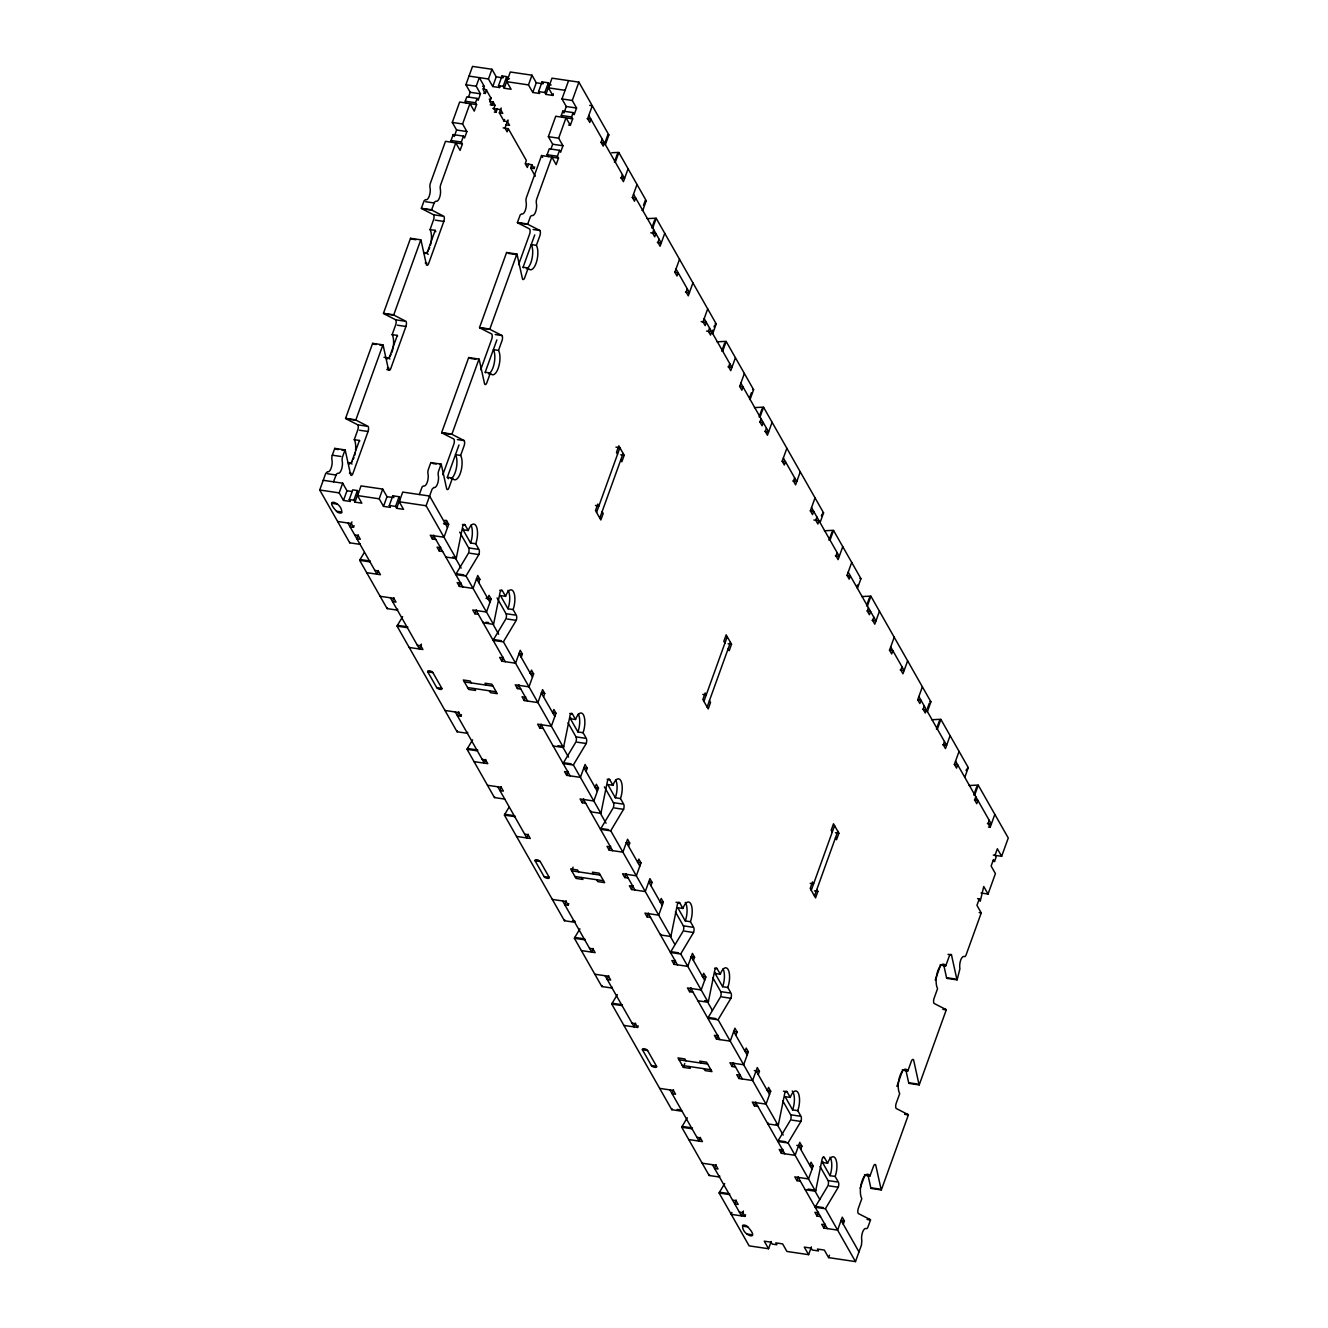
<?xml version="1.0" encoding="UTF-8"?>
<svg xmlns="http://www.w3.org/2000/svg" width="1328" height="1328" viewBox="0 0 1328 1328"><rect width="100%" height="100%" fill="white"/><g stroke="black" fill="none" stroke-linecap="round" stroke-linejoin="round"><path stroke-width="1.5" d="M445.81 557.03L456.102 558.557A3.801 1.511 -81.6 0 0 456.4 557.561L462.758 526.22A3.785 1.494 -81.6 0 1 464.999 524.875L468.22 530.536A13.23 5.262 -81.6 0 1 476.055 525.838A13.23 5.262 -81.6 0 1 475.739 543.766L478.96 549.427A3.785 1.494 -81.6 0 1 478.86 554.556L466.443 575.256A3.768 1.494 -81.6 0 0 466.078 576.103L493.485 624.359L483.193 622.832A3.801 1.511 -81.6 0 0 483.409 622.085M553.162 746.004L563.454 747.531A3.801 1.511 -81.6 0 0 563.736 746.519L570.11 715.178A3.785 1.494 -81.6 0 1 572.335 713.833L575.555 719.494A13.23 5.262 -81.6 0 1 583.407 714.796A13.23 5.262 -81.6 0 1 583.075 732.724L586.295 738.401A3.785 1.494 -81.6 0 1 586.212 743.514L573.796 764.214A3.768 1.494 -81.6 0 0 573.414 765.061L600.837 813.317L590.528 811.79A3.801 1.511 -81.6 0 0 590.827 810.794M697.881 1000.764L708.173 1002.275A3.801 1.511 -81.6 0 0 708.471 1001.279L714.829 969.938A3.785 1.494 -81.6 0 1 717.07 968.593L720.291 974.254A13.23 5.262 -81.6 0 1 728.126 969.556A13.23 5.262 -81.6 0 1 727.794 987.484L731.014 993.161A3.785 1.494 -81.6 0 1 730.931 998.274L718.514 1018.974A3.785 1.511 -81.6 0 0 718.133 1019.821L778.142 1125.447L767.85 1123.92A3.801 1.511 -81.6 0 0 768.148 1122.924M778.142 1125.447A3.801 1.511 -81.6 0 0 778.44 1124.451L784.798 1093.11A3.785 1.494 -81.6 0 1 787.039 1091.765L790.26 1097.426A13.23 5.262 -81.6 0 1 798.095 1092.728A13.23 5.262 -81.6 0 1 797.763 1110.656L800.983 1116.317A3.785 1.494 -81.6 0 1 800.9 1121.446L788.483 1142.146A3.785 1.494 -81.6 0 0 788.118 1142.993L815.525 1191.249L805.233 1189.722M815.525 1191.249A3.801 1.511 -81.6 0 0 815.807 1190.237L822.165 1158.896A3.785 1.494 -81.6 0 1 824.406 1157.551L827.626 1163.228A13.23 5.262 -81.6 0 1 835.461 1158.514A13.23 5.262 -81.6 0 1 835.146 1176.442L838.366 1182.119A3.785 1.494 -81.6 0 1 838.267 1187.232L825.867 1207.932A3.785 1.494 -81.6 0 0 825.485 1208.779L855.481 1261.6L828.606 1257.616L824.323 1250.063L817.45 1249.05L818.529 1250.943L812.238 1250.013L811.159 1248.121L804.303 1247.108L808.603 1254.661L786.923 1251.457L782.624 1243.888L775.768 1242.875L776.83 1244.768L772.215 1244.087L771.136 1242.195L764.281 1241.182L768.563 1248.735L749.125 1245.863L719.129 1193.042A3.801 1.511 -81.6 0 1 719.494 1192.195L724.673 1183.563M360.187 543.849A3.785 1.511 -81.6 0 1 360.037 544.347L349.745 542.82L319.733 489.999L325.692 473.482L327.518 471.689A7.553 3.005 -81.6 0 0 331.137 468.12A7.553 3.005 -81.6 0 0 331.917 459.505A3.785 1.494 -81.6 0 1 332.299 455.189L334.756 448.366L345.048 449.893A3.801 1.511 -81.6 0 1 345.313 450.574L350.658 474.876A3.785 1.494 -81.6 0 0 352.899 473.532L368.055 431.5A3.785 1.494 -81.6 0 0 368.155 426.388L356.236 420.279L347.654 419.017M366.445 426.122L357.863 424.86L345.944 418.752A3.785 1.494 -81.6 0 1 345.579 418.353L372.637 343.338L382.929 344.848A3.801 1.511 -81.6 0 1 383.194 345.529L388.54 369.848A3.785 1.494 -81.6 0 0 390.781 368.503L405.936 326.472A3.785 1.494 -81.6 0 0 406.036 321.343L394.117 315.234L385.535 313.972M404.326 321.094L395.744 319.816L383.825 313.723A3.785 1.494 -81.6 0 1 383.46 313.308L410.518 238.293L420.81 239.82A3.801 1.511 -81.6 0 1 421.076 240.501L426.421 264.803A3.785 1.494 -81.6 0 0 428.662 263.459L443.818 221.427A3.785 1.494 -81.6 0 0 443.917 216.298L431.998 210.206L423.416 208.928M442.207 216.049L433.625 214.771L421.706 208.679A3.785 1.494 -81.6 0 1 421.341 208.28L424.196 200.594L425.624 199.665A7.553 3.005 -81.6 0 0 428.878 197.009A7.553 3.005 -81.6 0 0 430.255 189.373L429.89 186.518A3.785 1.494 -81.6 0 1 430.405 183.164L445.494 141.316L462.41 143.922L460.086 150.396L455.786 142.843L440.697 184.692A3.785 1.494 -81.6 0 0 440.199 188.045L440.547 190.9A7.553 3.005 -81.6 0 1 439.17 198.536A7.553 3.005 -81.6 0 1 435.916 201.192L434.488 202.122L431.633 209.791A3.785 1.494 -81.6 0 0 431.998 210.206M453.18 134.593L454.259 136.469L456.583 130.011L452.3 122.442L459.671 102.024L476.586 104.63L474.245 111.104L469.963 103.534L462.592 123.969L466.892 131.538L464.551 137.996L463.472 136.103L453.18 134.593L451.055 140.519L452.118 142.411M468.452 97.127L470.195 92.279L465.896 84.726L472.519 66.4L491.958 69.272L496.24 76.841L492.754 86.536L499.61 87.548L500.191 85.938M466.294 103.103L465.215 101.227L466.792 96.861L477.084 98.388L478.163 100.281L480.487 93.807L476.204 86.254L479.308 77.622L484.322 86.436L483.143 89.673L485.301 93.458L483.575 93.209M333.527 481.832L336.382 474.146L337.81 473.216A7.553 3.005 -81.6 0 0 341.429 469.647A7.553 3.005 -81.6 0 0 342.209 461.015A3.785 1.494 -81.6 0 1 342.591 456.716L345.048 449.893M356.236 420.279A3.785 1.494 -81.6 0 1 355.871 419.88L382.929 344.848M394.117 315.234A3.785 1.494 -81.6 0 1 393.752 314.836L420.81 239.82M462.41 143.922L461.347 142.03L463.472 136.103M476.586 104.63L475.507 102.737L477.084 98.388M355.572 450.341A13.23 5.262 -81.6 0 0 354.261 439.684L357.763 429.973A3.785 1.494 -81.6 0 0 357.863 424.86M391.826 352.567A13.23 5.262 -81.6 0 0 392.158 334.639L395.644 324.945A3.785 1.494 -81.6 0 0 395.744 319.816M430.388 245.365A13.23 5.262 -81.6 0 0 430.04 229.611L433.526 219.9A3.785 1.494 -81.6 0 0 433.625 214.771M447.486 527.548L429.608 496.041L402.733 492.074L399.23 501.768L403.529 509.321L396.657 508.309L400.16 498.614L399.081 496.722L392.789 495.792L389.303 505.487L390.366 507.379L383.51 506.366L387.012 496.672L382.713 489.102L361.033 485.899L357.531 495.593L361.83 503.163L354.958 502.133L358.46 492.439L357.398 490.547L352.767 489.866L349.264 499.56L350.343 501.453L343.471 500.44L339.188 492.887L342.674 483.176L323.235 480.304M492.754 86.536L488.455 78.983L491.958 69.272M352.003 464.086A13.23 5.262 -81.6 0 1 351.256 463.074L359.423 440.448L354.261 439.684M389.884 359.058A13.23 5.262 -81.6 0 1 389.137 358.045L397.304 335.403L392.158 334.639M428.214 254.378A13.23 5.262 -81.6 0 1 427.018 253.001L435.186 230.358L430.04 229.611M485.301 93.458L486.629 89.756M343.471 500.44L346.973 490.746L342.674 483.176M491.094 97.641L489.766 101.326L491.908 105.111L490.198 104.862M499.61 87.548L498.531 85.656L502.034 75.962L506.665 76.642L507.744 78.535L504.242 88.246L511.097 89.258L506.798 81.689L510.301 71.994L531.98 75.198L536.28 82.768L532.777 92.462L539.649 93.475L538.57 91.582L542.073 81.888L548.364 82.817L549.427 84.71L545.924 94.404L552.797 95.417L553.378 93.807M491.908 105.111L493.086 101.874L489.65 101.36M493.086 101.874L495.045 105.344L493.883 108.581L496.025 112.349L494.315 112.1M354.958 502.133L353.895 500.258L357.398 490.547M504.242 88.246L503.163 86.353L506.665 76.642M496.025 112.349L497.369 108.664M351.937 521.904L350.077 526.801L353.497 527.316L354.078 525.689M505.653 124.799L509.57 125.38L507.429 121.595L503.993 121.08L499.345 112.897L501.204 108.016M503.993 121.08L504.574 119.47M358.261 534.885L356.867 538.77L360.303 539.268L358.162 535.499L354.725 534.985M507.645 120.715L504.972 128.102L507.13 131.87L508.292 128.65L503.146 127.886M507.429 121.595L508.01 119.985M383.51 506.366L379.21 498.813L382.713 489.102M532.777 92.462L528.478 84.909L531.98 75.198M396.657 508.309L395.578 506.416L399.081 496.722M545.924 94.404L544.862 92.512L548.364 82.817M552.797 95.417L548.497 87.864L552 78.169L578.875 82.137L608.871 134.958L605.385 144.652A3.785 1.577 19.8 0 1 604.871 144.569M378.331 570.509L377.003 574.194L347.919 523.016M528.677 163.776L527.332 167.461L525.191 163.693L526.353 160.456L508.292 128.65M535.3 176.192L530.652 168.009L531.814 164.772M530.652 168.009L534.088 168.523L534.669 166.896M419.316 494.531L422.155 486.845L423.582 485.915A7.553 3.005 -81.6 0 0 427.218 482.33A7.553 3.005 -81.6 0 0 427.981 473.714A3.785 1.494 -81.6 0 1 428.363 469.415L430.82 462.592L441.112 464.119A3.785 1.511 -81.6 0 1 441.377 464.783L446.739 489.102A3.785 1.494 -81.6 0 0 448.964 487.758L452.466 478.063A13.23 5.262 -81.6 0 0 460.301 473.349A13.23 5.262 -81.6 0 0 460.633 455.421L464.136 445.727A3.785 1.494 -81.6 0 0 464.219 440.597L452.3 434.505A3.785 1.494 -81.6 0 1 451.952 434.09L441.66 432.579L468.701 357.547L478.993 359.075A3.801 1.511 -81.6 0 1 479.259 359.755L484.62 384.058A3.785 1.494 -81.6 0 0 486.845 382.73L490.347 373.019A13.23 5.262 -81.6 0 0 498.183 368.321A13.23 5.262 -81.6 0 0 498.515 350.393L502.017 340.682A3.785 1.494 -81.6 0 0 502.1 335.569L490.181 329.46A3.785 1.494 -81.6 0 1 489.833 329.062L479.541 327.535L506.582 252.519L516.891 254.03A3.801 1.511 -81.6 0 1 517.14 254.71L522.502 279.029A3.785 1.494 -81.6 0 0 524.51 278.233L528.229 267.99A13.23 5.262 -81.6 0 0 536.08 263.276A13.23 5.262 -81.6 0 0 536.396 245.348L539.898 235.654A3.785 1.494 -81.6 0 0 539.981 230.524L528.063 224.432A3.785 1.494 -81.6 0 1 527.714 224.017L517.422 222.49L520.261 214.821L521.688 213.891A7.553 3.005 -81.6 0 0 524.942 211.235A7.553 3.005 -81.6 0 0 526.32 203.599L525.971 200.744A3.785 1.494 -81.6 0 1 526.469 197.391L541.558 155.525L558.49 158.148L556.15 164.622L551.867 157.053L536.761 198.901A3.785 1.494 -81.6 0 0 536.263 202.254L536.628 205.126A7.553 3.005 -81.6 0 1 535.234 212.762A7.553 3.005 -81.6 0 1 531.98 215.418L530.553 216.331L527.714 224.017M550.921 149.085L552.664 144.221L548.364 136.668L555.735 116.233L572.65 118.856L570.326 125.313L568.616 125.064M572.517 114.241L574.227 114.49L573.148 112.598L562.856 111.087L563.935 112.963L566.276 106.506L561.976 98.936L568.583 80.626M548.198 156.621L547.119 154.729L549.261 148.802L559.553 150.33L560.615 152.222L562.956 145.748L558.656 138.195L566.027 117.76L570.326 125.313M562.358 117.329L561.296 115.436L562.856 111.087M456.102 558.557L426.105 505.752L432.065 489.219L433.874 487.442A7.553 3.005 -81.6 0 0 437.51 483.857A7.553 3.005 -81.6 0 0 438.273 475.241A3.785 1.494 -81.6 0 1 438.655 470.942L441.112 464.119M451.952 434.09L478.993 359.075M489.833 329.062L516.891 254.03M574.227 114.49L576.568 108.033L572.268 100.463L578.875 82.137M393.968 597.716L392.557 601.601L395.993 602.099L393.852 598.33L380.123 596.289M558.49 158.148L557.411 156.256L559.553 150.33M572.65 118.856L571.588 116.964L573.148 112.598M442.805 474.777L453.844 444.199A3.785 1.494 -81.6 0 0 453.927 439.07L442.008 432.978A3.785 1.494 -81.6 0 1 441.66 432.579M480.686 369.732L491.725 339.155A3.785 1.494 -81.6 0 0 491.808 334.042L479.889 327.933A3.785 1.494 -81.6 0 1 479.541 327.535M518.584 264.687L529.606 234.126A3.785 1.494 -81.6 0 0 529.689 228.997L517.771 222.905A3.785 1.494 -81.6 0 1 517.422 222.49M448.515 478.678A13.23 5.262 -81.6 0 1 447.32 477.3L458.99 444.963M485.567 372.803A13.23 5.262 -81.6 0 1 485.201 372.255L496.871 339.918M523.448 267.775A13.23 5.262 -81.6 0 1 523.083 267.227L534.752 234.89M435.85 539.5L432.413 538.985L433.824 535.101M444.797 520.277L446.507 520.526L445.345 523.763L443.635 523.514M442.656 551.469L439.219 550.954L440.614 547.07M446.507 520.526L448.665 524.311L444 537.242L430.272 535.217L432.413 538.985M602.215 139.091L601.053 142.312L603.194 146.097L604.356 142.86L600.937 142.362M420.827 645.308L419.482 648.994L390.415 597.816M409.19 647.466L422.918 649.508L420.777 645.723L421.358 644.113M604.937 142.81L607.859 134.742A3.785 1.577 19.8 0 0 608.871 134.958M478.711 582.494L479.873 579.257L477.731 575.489L473.067 588.42L459.339 586.395L460.75 582.511M617.321 154.048L614.416 162.132A3.801 1.577 19.8 0 1 615.345 162.199L618.848 152.504A3.801 1.577 19.8 0 0 617.902 152.438L611.76 152.737M622.434 174.682L621.272 177.902L623.413 181.687L628.078 168.756M478.346 614.3L474.909 613.785L476.304 609.901M637.025 184.492L632.36 197.44L634.502 201.209L635.664 197.972L632.244 197.474M487.841 598.563L489.003 595.326L491.144 599.111L486.48 612.042L472.768 610L474.909 613.785M458.824 711.891L457.413 715.759L460.849 716.273L461.43 714.647M643.482 205.375L645.225 200.528A3.785 1.577 19.8 0 0 646.255 200.744L642.752 210.455A3.785 1.577 19.8 0 1 641.988 210.305M654.704 219.85L651.782 227.935A3.801 1.577 19.8 0 1 652.729 228.001L656.215 218.29A3.801 1.577 19.8 0 0 655.285 218.224L647.085 218.639M653.741 229.794L652.579 233.014L654.721 236.799L655.883 233.562L650.737 232.798M521.207 657.294L522.369 654.057L520.227 650.288L515.563 663.22L501.835 661.178L503.229 657.31M659.103 239.239L657.941 242.476L660.082 246.244L664.747 233.313M485.683 759.467L484.338 763.168L455.272 711.991M520.825 689.099L517.405 688.585L518.8 684.7M530.337 673.362L531.499 670.125L533.64 673.91L528.976 686.842L515.247 684.8L517.405 688.585M674.724 272.273L678.16 272.771L676.998 276.008L674.84 272.223L679.521 259.292M543.567 696.669L544.729 693.432L542.588 689.647L537.923 702.578L524.195 700.553L525.606 696.669M596.571 512.409L619.894 447.735L615.96 447.154M501.303 786.674L499.909 790.558L503.345 791.073L501.187 787.288L487.476 785.263M599.791 518.086L623.114 453.412M617.553 454.209L616.474 452.317L618.815 445.843L624.177 455.305L621.853 461.762L620.774 459.87M687.29 288.84L686.111 292.077L688.269 295.845L692.934 282.914M543.202 728.458L539.766 727.96L541.16 724.075M552.697 712.721L553.859 709.484L556 713.269L551.336 726.2L537.624 724.175L539.766 727.96M707.691 308.893L703.027 321.841L705.168 325.609L706.347 322.372L701.201 321.625M709.567 328.049L708.388 331.286L710.546 335.054L711.708 331.834L706.562 331.07M528.162 834.266L526.834 837.951L497.768 786.774M712.289 331.784L712.87 330.157M714.032 326.937L714.613 325.31M712.721 333.627L716.224 323.916L656.215 218.29M586.063 771.468L587.225 768.231L585.084 764.447L580.419 777.378L566.691 775.353L568.085 771.468M724.673 343.006L721.751 351.09A3.801 1.577 19.8 0 1 722.698 351.156L726.184 341.462A3.801 1.577 19.8 0 0 725.254 341.396L717.054 341.811M729.769 363.64L728.607 366.877L730.765 370.645L735.43 357.713M585.681 803.257L582.262 802.743L583.656 798.875M744.361 373.467L739.696 386.398L741.854 390.183L743.016 386.946L739.58 386.431M598.496 788.068L595.06 787.554L596.355 784.284L598.496 788.068L593.832 801L580.104 798.975L582.262 802.743M573.049 867.151L571.704 870.853L600.306 875.086M566.16 900.849L564.765 904.733L568.201 905.231L568.782 903.621M749.656 397.57L751.416 392.723M726.184 341.462L753.607 389.718L750.104 399.413A3.785 1.577 19.8 0 1 749.59 399.33M762.04 408.808L759.135 416.892A3.801 1.577 19.8 0 1 760.064 416.959L763.567 407.264A3.801 1.577 19.8 0 0 762.621 407.198L754.437 407.596M759.799 422.022L763.235 422.536L762.073 425.757L759.915 421.989L761.093 418.752M628.559 846.251L629.721 843.031L627.563 839.246L622.898 852.178L609.187 850.152L610.581 846.268M766.455 428.197L765.293 431.434L767.435 435.219L772.099 422.271M593.018 948.424L591.69 952.126L562.624 900.948M628.177 878.057L624.741 877.542L626.152 873.675M786.857 448.266L782.192 461.198L784.333 464.966L785.512 461.746L782.076 461.231M650.919 885.627L652.081 882.39L649.94 878.605L645.275 891.553L631.547 889.511L632.941 885.643M640.992 862.868L637.556 862.353L638.834 859.083L640.992 862.868L636.328 875.799L622.6 873.774L624.741 877.542M703.906 701.367L727.229 636.71M608.656 975.648L607.261 979.516L610.681 980.031L608.539 976.246L594.811 974.221M707.127 707.044L730.45 642.37M724.905 643.167L723.826 641.275L726.167 634.817L731.529 644.263L729.188 650.72L728.126 648.844M794.625 477.798L793.463 481.035L795.605 484.82L800.269 471.888M650.537 917.416L647.118 916.918L648.512 913.033M660.033 901.695L661.211 898.458L663.353 902.227L658.688 915.175L644.96 913.133L647.118 916.918M810.263 510.832L813.682 511.346L812.52 514.583L810.379 510.799L815.043 497.867M816.903 517.007L815.741 520.244L817.882 524.029L819.061 520.792L813.898 520.028M635.514 1023.224L634.186 1026.926L605.103 975.748M821.385 515.895L821.966 514.285M623.894 1025.399L637.606 1027.424L638.187 1025.814M820.073 522.585L823.576 512.89L763.567 407.264M693.399 960.426L694.577 957.189L692.419 953.404L687.755 966.352L674.043 964.311L675.437 960.426M829.104 540.064L832.009 531.98M824.406 530.768L832.606 530.353A3.801 1.577 19.8 0 1 833.536 530.42L830.033 540.131A3.801 1.577 19.8 0 0 829.319 540.064M837.121 552.597L835.959 555.834L838.101 559.619L842.765 546.671M693.033 992.215L689.597 991.717L691.008 987.833M702.529 976.478L703.691 973.258L705.849 977.026L701.184 989.958L687.456 987.932L689.597 991.717M846.932 575.406L850.368 575.904L849.19 579.141L847.048 575.356L851.713 562.425M673.512 1089.807L672.117 1093.691L675.537 1094.206L673.396 1090.421L659.667 1088.379M689.166 1066.5L690.228 1068.393L683.372 1067.38L684.767 1063.496M857.008 586.544L857.589 584.918M857.44 588.37L860.942 578.676L833.536 530.42M867.051 604.24L869.392 597.766M861.772 596.571L869.973 596.156A3.801 1.577 19.8 0 1 870.919 596.222L867.416 605.917A3.801 1.577 19.8 0 0 866.47 605.85M868.429 607.709L867.267 610.946L869.408 614.731L870.587 611.494L867.151 610.98M735.895 1035.226L737.057 1031.989L734.915 1028.204L730.251 1041.135L716.522 1039.11L717.933 1035.226M873.807 617.155L872.629 620.392L874.787 624.177L879.451 611.245M700.371 1137.399L699.043 1141.084L669.959 1089.906M735.529 1067.015L732.093 1066.517L733.488 1062.632M894.209 637.224L889.544 650.156L891.686 653.94L892.848 650.703L889.428 650.189M745.025 1051.278L746.187 1048.058L748.328 1051.826L743.663 1064.757L729.952 1062.732L732.093 1066.517M758.255 1074.584L759.433 1071.347L757.275 1067.579L752.611 1080.511L738.899 1078.485L740.294 1074.601M811.259 890.341L834.582 825.667M716.008 1164.606L714.597 1168.491L718.033 1168.989L715.892 1165.22L702.163 1163.179M814.479 896.002L837.802 831.328M816.803 889.544L817.882 891.42L815.558 897.894L810.18 888.449L812.52 881.975L813.583 883.867L810.163 883.369M832.241 832.125L831.179 830.249L833.503 823.775L838.881 833.22L836.54 839.694L835.461 837.802M901.978 666.772L900.816 669.993L902.957 673.777L907.622 660.846M757.89 1106.39L754.453 1105.875L755.848 1101.991M770.705 1091.201L767.269 1090.686L768.547 1087.416L770.705 1091.201L766.04 1104.132L752.312 1102.107L754.453 1105.875M736.127 1200.031L734.733 1203.915L738.152 1204.43L736.011 1200.645L732.575 1200.147M731.927 1212.414L731.23 1214.356L744.958 1216.398L745.539 1214.771M922.379 686.825L917.714 699.756L919.872 703.541L921.034 700.304L917.598 699.806M924.255 705.981L923.093 709.202L925.234 712.987L926.396 709.75L922.96 709.252M742.933 1211.999L741.522 1215.884L712.455 1164.706M744.958 1216.398L742.817 1212.613L743.398 1211.003M927.558 708.09L929.301 703.242M870.919 596.222L930.911 701.848L927.425 711.542A3.785 1.577 19.8 0 1 926.396 711.327M800.751 1149.384L801.913 1146.147L799.771 1142.379L795.107 1155.31L781.379 1153.285L782.79 1149.401M936.439 729.022L939.361 720.938M931.741 719.743L939.942 719.328A3.801 1.577 19.8 0 1 940.888 719.394L937.385 729.089A3.801 1.577 19.8 0 0 936.904 729.039M944.474 741.555L943.295 744.792L945.453 748.577L950.118 735.646M768.563 1248.735L771.186 1241.464M800.386 1181.19L796.949 1180.675L798.344 1176.791M809.881 1165.453L811.043 1162.216L813.184 1166.001L808.52 1178.932L794.808 1176.89L796.949 1180.675M959.065 751.382L954.4 764.33L956.542 768.099L957.704 764.862L954.284 764.364M966.103 770.655L966.684 769.028M964.792 777.345L968.295 767.634L940.888 719.394M820.505 1216.614L817.069 1216.099L818.48 1212.232M973.822 794.825L976.744 786.74M808.603 1254.661L811.391 1246.892M969.125 785.529L977.325 785.114A3.801 1.577 19.8 0 1 978.255 785.18L974.752 794.891A3.801 1.577 19.8 0 0 974.038 794.825M975.781 796.684L974.619 799.904L976.761 803.689L977.923 800.452L974.486 799.954M843.247 1224.184L844.409 1220.947L842.267 1217.178L837.603 1230.11L823.875 1228.068L825.269 1224.2M828.606 1257.616L829.485 1255.192M989.194 820.306L988.032 823.526L990.173 827.311L988.464 827.062M990.173 827.311L994.838 814.379M860.129 1188.294L864.91 1175.014M896.881 1086.37L902.791 1070.019M935.227 980.047L940.672 964.975M855.481 1261.6L861.44 1245.083L861.839 1240.767A7.553 3.005 -81.6 0 1 862.602 1232.152A7.553 3.005 -81.6 0 1 866.221 1228.583A3.785 1.494 -81.6 0 0 868.047 1226.79L870.504 1219.967A3.785 1.511 -81.6 0 0 870.155 1219.569L858.22 1213.46A3.785 1.494 -81.6 0 1 858.32 1208.347L861.822 1198.636A13.23 5.262 -81.6 0 1 862.138 1180.708A13.23 5.262 -81.6 0 1 869.973 1176.01L873.475 1166.299A3.785 1.494 -81.6 0 1 875.716 1164.955L881.078 1189.274A3.785 1.494 -81.6 0 0 881.327 1189.954L871.035 1188.427A3.785 1.494 -81.6 0 1 870.786 1187.747L868.097 1175.595M881.327 1189.954L908.385 1114.922A3.801 1.511 -81.6 0 0 908.037 1114.524L896.101 1108.432A3.785 1.494 -81.6 0 1 896.201 1103.302L899.703 1093.608A13.23 5.262 -81.6 0 1 900.019 1075.663A13.23 5.262 -81.6 0 1 907.854 1070.966L911.357 1061.271A3.785 1.494 -81.6 0 1 913.598 1059.927L918.959 1084.229A3.785 1.494 -81.6 0 0 919.208 1084.91L908.916 1083.382A3.785 1.494 -81.6 0 1 908.667 1082.718L905.978 1070.551M919.208 1084.91L946.266 1009.894A3.801 1.511 -81.6 0 0 945.918 1009.479L933.982 1003.387A3.785 1.494 -81.6 0 1 933.883 998.888L937.585 988.563A13.23 5.262 -81.6 0 1 937.9 970.635A13.23 5.262 -81.6 0 1 945.735 965.921L949.238 956.226A3.785 1.494 -81.6 0 1 951.479 954.882L956.841 979.201A3.785 1.494 -81.6 0 0 957.09 979.865L946.798 978.354A3.785 1.494 -81.6 0 1 946.549 977.674L943.859 965.522M977.574 898.624L979.284 898.89L976.943 905.347L981.243 912.917L966.153 954.766A3.785 1.494 -81.6 0 1 964.327 956.542A7.553 3.005 -81.6 0 0 960.708 960.127A7.553 3.005 -81.6 0 0 959.945 968.743L957.09 979.865M978.636 900.517L980.363 900.766L983.749 886.49L988.049 894.043L981.043 893.014M992.813 861.225L994.523 861.474L996.1 857.124L995.021 855.232L997.361 848.758L1001.644 856.328L993.294 855.083M988.049 894.043L995.419 873.608L991.12 866.055L993.46 859.581L994.523 861.474M1001.644 856.328L1008.267 838.001L978.255 785.18M397.703 609.137A3.785 1.511 -81.6 0 1 397.404 610.133L387.112 608.606L359.705 560.366A3.801 1.511 -81.6 0 1 360.087 559.52L364.221 552.614M467.672 732.292A3.785 1.494 -81.6 0 1 467.39 733.305L457.081 731.778L397.089 626.152A3.801 1.511 -81.6 0 1 397.454 625.305L402.633 616.673M466.078 576.103L455.786 574.576A3.768 1.494 -81.6 0 1 456.151 573.729L468.568 553.029A3.785 1.494 -81.6 0 0 468.651 547.916L459.687 532.113M563.454 747.531L503.445 641.889L493.153 640.378A3.768 1.494 -81.6 0 1 493.535 639.532L505.935 618.831A3.785 1.494 -81.6 0 0 506.034 613.702L497.07 597.915M513.106 609.552L507.96 608.788L500.44 595.575L505.586 596.338A13.23 5.262 -81.6 0 1 513.438 591.624A13.23 5.262 -81.6 0 1 513.106 609.552L516.326 615.229A3.785 1.494 -81.6 0 1 516.227 620.359L503.827 641.042A3.768 1.494 -81.6 0 0 503.445 641.889M504.756 799.091L494.464 797.58L467.058 749.324A3.801 1.511 -81.6 0 1 467.439 748.477L472.602 739.845M572.451 920.885L575.024 921.267A3.785 1.494 -81.6 0 1 574.725 922.263L564.433 920.736L504.424 815.11A3.801 1.511 -81.6 0 1 504.806 814.263L508.939 807.374M573.414 765.061L563.122 763.55A3.768 1.494 -81.6 0 1 563.504 762.704L575.904 742.003A3.785 1.494 -81.6 0 0 576.003 736.874L568.035 722.83M660.73 934.215A3.801 1.511 -81.6 0 1 660.514 934.962L670.806 936.489L610.797 830.863L600.505 829.336A3.768 1.494 -81.6 0 1 600.887 828.489L613.287 807.789A3.785 1.494 -81.6 0 0 613.387 802.66L604.406 786.873M620.458 798.526L615.312 797.763L607.792 784.533L612.938 785.296A13.23 5.262 -81.6 0 1 620.774 780.598A13.23 5.262 -81.6 0 1 620.458 798.526L623.679 804.187A3.785 1.494 -81.6 0 1 623.579 809.316L611.179 830.017A3.768 1.494 -81.6 0 0 610.797 830.863M612.324 987.318A3.785 1.494 -81.6 0 1 612.108 988.065L601.816 986.538L574.393 938.282A3.801 1.511 -81.6 0 1 574.775 937.435L579.954 928.82M682.077 1111.237L671.785 1109.71L611.776 1004.084A3.801 1.511 -81.6 0 1 612.158 1003.238L617.321 994.606M708.173 1002.275L680.766 954.035L670.474 952.508A3.785 1.511 -81.6 0 1 670.856 951.661L683.256 930.961A3.785 1.494 -81.6 0 0 683.356 925.832L675.371 911.805M690.427 921.698L685.281 920.935L677.761 907.705L682.907 908.468A13.23 5.262 -81.6 0 1 690.743 903.754A13.23 5.262 -81.6 0 1 690.427 921.698L693.648 927.359A3.785 1.494 -81.6 0 1 693.548 932.488L681.148 953.189A3.785 1.511 -81.6 0 0 680.766 954.035M718.133 1019.821L707.841 1018.294A3.785 1.511 -81.6 0 1 708.222 1017.447L720.639 996.747A3.785 1.494 -81.6 0 0 720.722 991.634L712.754 977.591M719.743 1176.027A3.785 1.494 -81.6 0 1 719.444 1177.023L709.152 1175.496L681.745 1127.256A3.801 1.511 -81.6 0 1 682.127 1126.41L687.29 1117.778M788.118 1142.993L777.81 1141.466A3.785 1.494 -81.6 0 1 778.191 1140.619L790.608 1119.919A3.785 1.494 -81.6 0 0 790.691 1114.806L782.723 1100.763M825.485 1208.779L815.193 1207.268A3.785 1.494 -81.6 0 1 815.575 1206.422L827.975 1185.721A3.785 1.494 -81.6 0 0 828.074 1180.592L820.09 1166.548M496.24 76.841L503.113 77.854M507.744 78.535L509.454 78.784M536.28 82.768L543.135 83.78M549.427 84.71L551.153 84.959M469.016 76.094L488.455 78.983M506.798 81.689L528.478 84.909M548.497 87.864L565.081 90.321M498.531 85.656L503.163 86.353M538.57 91.582L544.862 92.512M482.595 86.187L484.322 86.436M465.896 84.726L476.204 86.254M561.976 98.936L572.268 100.463M589.715 105.377L592.288 105.759L587.623 118.707L589.781 122.475L590.943 119.238L587.076 118.673M470.195 92.279L480.487 93.807M566.276 106.506L576.568 108.033M493.335 105.078L495.045 105.344M465.215 101.227L475.507 102.737M561.296 115.436L571.588 116.964M492.788 108.464L500.623 109.626L502.781 113.411L499.345 112.897M452.3 122.442L462.592 123.969M548.364 136.668L558.656 138.195M456.583 130.011L466.892 131.538M552.664 144.221L562.956 145.748M451.055 140.519L461.347 142.03M547.119 154.729L557.411 156.256M526.054 163.875L531.93 164.738L534.088 168.523M620.657 177.869L624.575 178.45L588.802 115.47M425.524 201.707L434.09 202.985M657.327 242.443L661.261 243.007L633.522 194.203M421.341 208.28L431.633 209.791M517.771 222.905L526.353 224.166M533.126 229.512L539.981 230.524M435.252 220.149L443.818 221.427M536.396 245.348L531.25 244.584A13.23 5.262 -81.6 0 1 532.08 258.346A13.23 5.262 -81.6 0 1 526.369 268.854M415.93 239.737L410.784 238.974A3.801 1.511 -81.6 0 0 410.518 238.293M508.558 253.449L517.14 254.71M423.582 252.486L427.018 253.001M523.083 267.227L528.229 267.99M685.514 292.044L689.431 292.625L676.018 269.003M425.226 262.961L426.952 263.21M383.46 313.308L393.752 314.836M479.889 327.933L488.472 329.211M728.01 366.843L731.927 367.424L704.189 318.604M495.244 334.54L502.1 335.569M397.371 325.194L405.936 326.472M498.515 350.393L493.369 349.629A13.23 5.262 -81.6 0 1 494.199 363.391A13.23 5.262 -81.6 0 1 488.488 373.898M376.322 344.516L372.902 344.002A3.801 1.511 -81.6 0 0 372.637 343.338M379.758 345.031L381.468 345.28M470.676 358.477L475.822 359.241M383.991 357.282L389.137 358.045M485.201 372.255L490.347 373.019M387.344 367.989L389.071 368.254M386.83 369.599L388.54 369.848M764.679 431.401L768.597 431.982L740.875 383.161M620.757 454.79L624.177 455.305M792.849 481.002L796.783 481.583L783.354 457.961M345.579 418.353L355.871 419.88M442.008 432.978L450.59 434.239M457.363 439.585L464.219 440.597M359.49 430.239L368.055 431.5M460.633 455.421L455.487 454.657A13.23 5.262 -81.6 0 1 456.434 467.755A13.23 5.262 -81.6 0 1 451.171 478.661M338.441 449.561L335.021 449.047A3.801 1.511 -81.6 0 0 334.756 448.366M341.877 450.059L343.587 450.308M432.795 463.522L436.231 464.036M439.668 464.534L441.377 464.783M332.299 455.189L340.881 456.467M347.82 462.576L351.256 463.074M447.32 477.3L452.466 478.063M595.459 505.437L598.895 505.951L597.816 504.059L595.492 510.516L600.854 519.962L603.194 513.504L602.115 511.612M349.463 473.034L351.19 473.283M327.418 473.731L335.984 475.009M835.345 555.801L839.263 556.382L811.541 507.562M346.973 490.746L352.119 491.493M387.012 496.672L392.158 497.419M319.733 489.999L339.188 492.887M357.531 495.593L379.21 498.813M399.23 501.768L426.105 505.752M349.264 499.56L353.895 500.258M389.303 505.487L395.578 506.416M332.05 503.362L337.196 504.125M462.426 524.494L464.999 524.875M443.519 523.547L448.665 524.311M336.515 511.23L341.661 511.994C342.275 502.349 322.77 496.456 336.515 511.23A2.839 1.179 19.8 0 0 339.902 513.04A2.839 1.179 19.8 0 0 341.661 511.994M463.455 528.793A13.23 5.262 -81.6 0 0 463.074 529.772L468.22 530.536M337.627 521.489L351.356 523.531L353.497 527.316M463.074 529.772L470.577 543.003L475.739 543.766M468.651 547.916L477.665 549.244M440.498 547.684L437.078 547.169L439.219 550.954M469.846 553.228L478.86 554.556M452.533 556.98L456.4 557.561M872.031 620.359L875.949 620.94L848.21 572.119M360.087 559.52L367.806 560.648M456.151 573.729L463.87 574.875M359.705 560.366L369.997 561.877A3.801 1.511 -81.6 0 1 370.379 561.03M476.453 578.759L479.873 579.257M374.845 570.426L378.281 570.924L380.422 574.709L366.711 572.667M460.633 583.108L457.197 582.61L459.339 586.395M499.793 590.279L502.366 590.661L505.586 596.338M485.998 598.347L491.144 599.111M728.093 643.748L731.529 644.263M900.201 669.959L904.119 670.54L890.706 646.919M506.034 613.702L515.048 615.03M507.23 619.014L516.227 620.359M486.048 622.201L488.621 622.583M397.454 625.305L405.189 626.451M493.535 639.532L501.254 640.677M397.089 626.152L407.381 627.679A3.801 1.511 -81.6 0 1 407.762 626.833M518.933 653.559L522.369 654.057M417.341 645.209L420.777 645.723M503.113 657.908L499.693 657.41L501.835 661.178M702.811 694.395L706.247 694.909L705.168 693.017L702.844 699.491L708.206 708.936L710.53 702.462L709.467 700.57M530.204 673.396L533.64 673.91M942.697 744.759L946.615 745.34L918.876 696.519M427.765 671.852L432.911 672.615L441.859 688.369A2.839 1.179 19.8 0 1 440.083 689.398A2.839 1.179 19.8 0 1 436.713 687.605L427.765 671.852A2.839 1.179 19.8 0 1 429.525 670.823A2.839 1.179 19.8 0 1 432.911 672.615M544.729 693.432L541.309 692.917L554.838 716.506M464.368 681.895L492.954 686.128M467.589 687.555L496.174 691.788M525.49 697.283L522.053 696.768L524.195 700.553M436.713 687.605L441.859 688.369M569.762 713.451L572.335 713.833M552.581 712.754L556 713.269M570.791 717.751A13.23 5.262 -81.6 0 0 570.409 718.747L575.555 719.494M444.98 710.463L458.708 712.489L460.849 716.273M570.409 718.747L577.929 731.96L583.075 732.724M576.003 736.874L585.017 738.202M577.199 742.186L586.212 743.514M557.959 745.655L563.736 746.519M987.418 823.493L991.335 824.074L955.562 761.093M467.439 748.477L475.158 749.623M563.504 762.704L571.223 763.832M467.058 749.324L477.35 750.851A3.801 1.511 -81.6 0 1 477.731 750.005M583.789 767.717L587.225 768.231M482.197 759.384L485.633 759.898L487.774 763.666L474.046 761.641M567.969 772.083L564.549 771.568L566.691 775.353M607.145 779.237L609.718 779.619L612.938 785.296M835.445 832.722L838.881 833.22M613.387 802.66L622.384 804.004M614.582 807.988L623.579 809.316M504.806 814.263L512.525 815.409M600.887 828.489L608.606 829.635M504.424 815.11L514.716 816.637A3.801 1.511 -81.6 0 1 514.998 815.99M626.285 842.516L629.721 843.031M524.693 834.183L528.112 834.681L530.27 838.466L516.542 836.441M610.465 846.882L607.029 846.368L609.187 850.152M979.184 912.602L981.243 912.917M814.446 890.922L817.882 891.42M535.101 860.81L540.247 861.573L549.194 877.327A2.839 1.179 19.8 0 1 547.435 878.356A2.839 1.179 19.8 0 1 544.048 876.563L535.101 860.81A2.839 1.179 19.8 0 1 536.877 859.78A2.839 1.179 19.8 0 1 540.247 861.573M648.645 881.892L652.081 882.39M574.924 876.513L603.526 880.746M632.825 886.241L629.406 885.743L631.547 889.511M544.048 876.563L549.194 877.327M676.085 902.26L679.687 902.791L682.907 908.468M659.916 901.729L663.353 902.227M948.043 954.367L951.479 954.882M552.315 899.421L566.043 901.463L568.201 905.231M683.356 925.832L692.353 927.176M945.735 965.921L940.589 965.157A13.23 5.262 -81.6 0 0 940.241 964.609M684.551 931.144L693.548 932.488M946.549 977.674L955.114 978.935M574.775 937.435L582.494 938.581M670.856 951.661L678.575 952.807M574.393 938.282L584.685 939.809A3.801 1.511 -81.6 0 1 584.967 939.162M691.141 956.675L694.577 957.189M589.549 948.341L592.969 948.856L595.127 952.624L581.398 950.599M675.321 961.04L671.885 960.542L674.043 964.311M714.497 968.212L717.07 968.593M715.526 972.511A13.23 5.262 -81.6 0 0 715.145 973.49L720.291 974.254M944.191 1009.23L945.918 1009.479M942.83 1009.38L946.266 1009.894M702.412 976.528L705.849 977.026M715.145 973.49L722.648 986.721L727.794 987.484M720.722 991.634L729.736 992.962M721.917 996.946L730.931 998.274M704.604 1000.698L708.471 1001.279M612.158 1003.238L619.877 1004.383M708.222 1017.447L715.941 1018.593M611.776 1004.084L622.068 1005.595A3.801 1.511 -81.6 0 1 622.45 1004.748M737.057 1031.989L733.637 1031.474L747.166 1055.063M632.028 1023.141L635.465 1023.656L637.606 1027.424M717.817 1035.84L714.381 1035.325L716.522 1039.11M907.854 1070.966L902.708 1070.202A13.23 5.262 -81.6 0 0 902.359 1069.654M744.908 1051.328L748.328 1051.826M908.667 1082.718L917.233 1083.98M642.453 1049.784L647.599 1050.548L656.547 1066.284A2.839 1.179 19.8 0 1 654.77 1067.33A2.839 1.179 19.8 0 1 651.401 1065.521L642.453 1049.784A2.839 1.179 19.8 0 1 644.213 1048.738A2.839 1.179 19.8 0 1 647.599 1050.548M754.287 1070.6L759.433 1071.347M679.056 1059.81L707.641 1064.043M682.277 1065.488L710.862 1069.721M740.177 1075.215L736.741 1074.701L738.899 1078.485M651.401 1065.521L656.547 1066.284M783.437 1091.218L787.039 1091.765M904.6 1114.009L908.037 1114.524M790.26 1097.426L785.114 1096.662L792.617 1109.893L797.763 1110.656M904.949 1114.424L908.385 1114.922M790.691 1114.806L799.705 1116.134M791.886 1120.118L800.9 1121.446M677.214 1109.461L679.787 1109.843M775.867 1124.069L778.44 1124.451M682.127 1126.41L689.846 1127.538M778.191 1140.619L785.91 1141.765M681.745 1127.256L692.037 1128.767A3.801 1.511 -81.6 0 1 692.419 1127.92M796.767 1145.383L801.913 1146.147M696.885 1137.316L700.321 1137.814L702.462 1141.599L688.734 1139.557M782.673 1149.998L779.237 1149.5L781.379 1153.285M823.128 1157.369L824.406 1157.551M822.862 1161.469A13.23 5.262 -81.6 0 0 822.48 1162.465L827.626 1163.228M809.765 1165.486L813.184 1166.001M869.973 1176.01L864.827 1175.247A13.23 5.262 -81.6 0 0 864.478 1174.699M822.48 1162.465L830 1175.678L835.146 1176.442M828.074 1180.592L837.072 1181.92M870.786 1187.747L879.352 1189.025M829.27 1185.904L838.267 1187.232M808.088 1189.091L815.807 1190.237M719.494 1192.195L727.213 1193.341M815.575 1206.422L823.294 1207.567M719.129 1193.042L729.421 1194.569A3.801 1.511 -81.6 0 1 729.686 1193.905M868.429 1219.303L870.155 1219.569M867.068 1219.453L870.504 1219.967M818.363 1212.829L814.927 1212.331L817.069 1216.099M840.973 1220.449L844.409 1220.947M739.381 1212.099L742.817 1212.613M825.153 1224.798L821.733 1224.3L823.875 1228.068M742.634 1226.142L747.78 1226.906C761.525 1241.697 742.037 1235.787 742.634 1226.142A2.839 1.179 19.8 0 1 744.41 1225.113A2.839 1.179 19.8 0 1 747.78 1226.906M747.116 1234.027L752.262 1234.774M483.077 88.428L486.33 89.989L490.928 98.089A2.839 1.179 19.8 0 1 489.169 99.135M618.848 152.504L646.255 200.744M542.073 81.888L542.87 83.299M979.284 898.89L980.363 900.766M502.034 75.962L502.847 77.373M541.558 155.525L542.637 157.418M476.569 578.726L489.982 602.331M519.065 653.509L532.478 677.131M583.905 767.684L597.334 791.305M626.401 842.483L639.83 866.105M648.761 881.842L662.191 905.464M691.257 956.641L704.67 980.263M756.113 1070.816L769.526 1094.438M798.609 1145.599L812.022 1169.221M841.089 1220.399L858.984 1251.906M455.139 557.594L461.131 568.135M492.738 623.778L498.681 634.253M562.557 746.668L568.5 757.143M600.09 812.753L606.033 823.211M669.893 935.642L674.856 944.357M706.446 999.967L712.389 1010.442M777.245 1124.6L783.188 1135.075M814.861 1190.818L819.857 1199.616M433.708 535.715L462.775 586.893M476.188 610.515L505.271 661.693M518.684 685.314L527.631 701.068M541.044 724.673L570.127 775.851M583.54 799.473L612.606 850.65M626.036 874.272L634.983 890.026M648.396 913.647L677.463 964.825M690.892 988.447L719.959 1039.625M733.371 1063.247L742.319 1078.983M755.748 1102.605L784.815 1153.783M798.228 1177.405L827.311 1228.583M392.789 495.792L393.868 497.685M486.114 685.115L485.052 683.223L491.908 684.235L497.27 693.681L490.414 692.668L489.335 690.776M593.467 874.073L592.388 872.181L599.26 873.193L604.622 882.639L597.749 881.626L596.687 879.734M700.802 1063.031L699.74 1061.138L706.596 1062.168L711.974 1071.613L705.102 1070.6L704.023 1068.708M471.257 682.907L470.178 681.015L463.306 680.002L468.684 689.448L475.54 690.46L474.478 688.568M578.593 871.865L577.514 869.973L570.658 868.96L576.02 878.406L582.892 879.435L581.813 877.542M685.945 1060.84L684.866 1058.947L678.01 1057.935L683.372 1067.38M968.295 767.634A3.785 1.577 19.8 0 1 967.531 767.484M930.911 701.848A3.785 1.577 19.8 0 1 929.882 701.616M860.942 578.676A3.785 1.577 19.8 0 1 859.913 578.46M823.576 512.89A3.785 1.577 19.8 0 1 822.812 512.724M753.607 389.718A3.785 1.577 19.8 0 1 752.578 389.486M716.224 323.916A3.785 1.577 19.8 0 1 715.194 323.7M502.366 590.661A3.785 1.494 -81.6 0 0 500.125 592.006L493.767 623.347A3.801 1.511 -81.6 0 1 493.485 624.359M470.909 525.075A13.23 5.262 -81.6 0 1 470.577 543.003M507.927 590.313A13.23 5.262 -81.6 0 1 507.96 608.788M609.718 779.619A3.785 1.494 -81.6 0 0 607.477 780.964L601.119 812.321A3.801 1.511 -81.6 0 1 600.837 813.317M578.261 714.032A13.23 5.262 -81.6 0 1 577.929 731.96M615.628 779.835A13.23 5.262 -81.6 0 1 615.312 797.763M679.687 902.791A3.785 1.494 -81.6 0 0 677.446 904.136L671.088 935.476A3.801 1.511 -81.6 0 1 670.806 936.489M685.248 902.442A13.23 5.262 -81.6 0 1 685.281 920.935M722.98 968.793A13.23 5.262 -81.6 0 1 722.648 986.721M792.202 1090.952A13.23 5.262 -81.6 0 1 792.617 1109.893M829.967 1157.203A13.23 5.262 -81.6 0 1 830 1175.678M430.82 462.592A3.785 1.511 -81.6 0 1 430.969 462.891M468.701 357.547A3.801 1.511 -81.6 0 1 468.967 358.228M506.582 252.519A3.801 1.511 -81.6 0 1 506.798 253.001M457.38 730.782A3.785 1.494 -81.6 0 1 457.081 731.778M494.697 796.833A3.785 1.511 -81.6 0 1 494.464 797.58M564.715 919.74A3.785 1.494 -81.6 0 1 564.433 920.736M602.099 985.525A3.785 1.494 -81.6 0 1 601.816 986.538M672.068 1108.697A3.785 1.494 -81.6 0 1 671.785 1109.71M709.451 1174.5A3.785 1.494 -81.6 0 1 709.152 1175.496M355.19 452.981A13.23 5.262 -81.6 0 1 354.626 455.438M353.945 457.612A13.23 5.262 -81.6 0 1 353.132 459.554M352.186 461.314A13.23 5.262 -81.6 0 1 348.832 464.086M359.423 440.448A13.23 5.262 -81.6 0 1 359.739 441.079M391.013 354.526A13.23 5.262 -81.6 0 1 386.714 359.058M397.304 335.403A13.23 5.262 -81.6 0 1 397.62 336.05M435.186 230.358A13.23 5.262 -81.6 0 1 435.8 231.753M429.708 247.539A13.23 5.262 -81.6 0 1 428.894 249.481M427.948 251.241A13.23 5.262 -81.6 0 1 425.724 253.598M349.895 542.322A3.785 1.511 -81.6 0 1 349.745 542.82M387.411 607.61A3.785 1.511 -81.6 0 1 387.112 608.606"/></g></svg>
